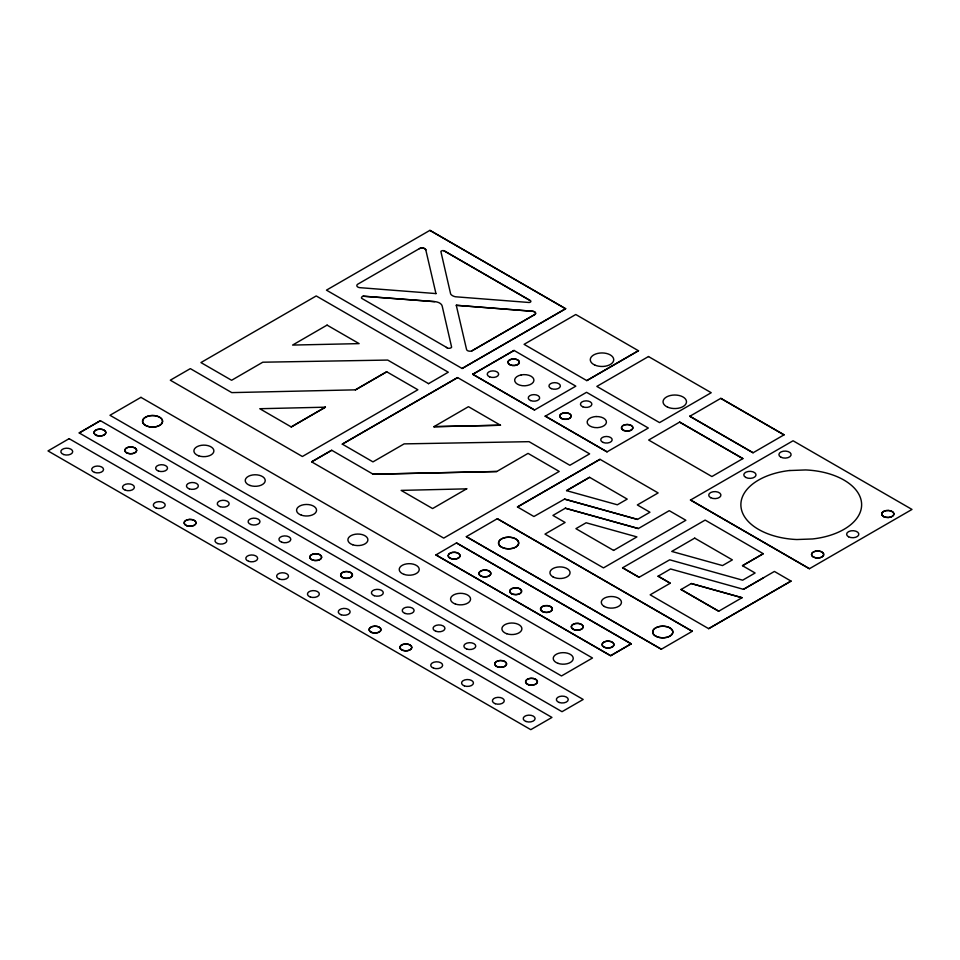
<?xml version="1.0" encoding="UTF-8"?>
<svg xmlns="http://www.w3.org/2000/svg" width="960" height="960" viewBox="0 0 960 960"><rect width="100%" height="100%" fill="white"/><g stroke="black" fill="none" stroke-linecap="round" stroke-linejoin="round"><path stroke-width="1.44" d="M69.18 438.636L48 450.924L530.784 729.66L551.964 717.432L69.18 438.696M79.224 432.9L100.404 420.672L583.188 699.468L562.02 711.696L79.224 432.96L100.404 420.672M429.936 230.4L565.608 308.736L429.936 230.34L326.448 290.148L462.12 368.484L565.608 308.736L462.12 368.484M435.972 293.64L425.796 249.9A3.792 2.196 0 0 0 423.252 248.112A3.792 2.196 0 0 0 419.352 248.64L357.588 284.292A3.66 2.112 0 0 0 359.544 287.64L435.972 293.58M327.108 325.08L292.584 345.072L359.124 343.62L327.108 325.14M291.24 426.948L325.38 407.184L291.24 426.948L259.776 408.72L325.38 407.184M355.416 389.904L386.712 371.772L417.876 389.76L302.376 456.504L170.304 380.196L190.332 368.628L231.768 392.616L355.416 389.844L386.712 371.772M471.852 350.88L535.26 314.208A3.648 2.112 0 0 0 532.452 311.22L456.276 305.292L532.452 311.28A3.648 2.112 0 0 1 535.26 314.268L471.852 350.88A3.384 1.956 0 0 1 466.572 349.524L456.276 305.292M428.508 383.688L448.296 372.204L316.224 295.944L200.94 362.568L231.612 380.28L262.788 362.208L387.72 360.072L428.508 383.628M311.652 461.808L331.692 450.24L373.128 474.216L496.764 471.504L528.06 453.384L559.224 471.432L443.724 538.116L311.652 461.868L331.692 450.3M342.288 444.18L457.572 377.556L589.644 453.864L569.856 465.288L529.068 441.672L404.136 443.88L372.96 461.88L342.288 444.12L457.572 377.616M472.764 374.28L514.056 350.436L575.82 386.16L534.528 410.004L472.764 374.28L534.528 410.004M472.764 374.34L514.056 350.436M433.932 426.684L468.456 406.68L500.472 425.232L433.932 426.684L500.472 425.232M586.776 380.604L638.472 350.7L586.776 380.604L524.088 344.34L575.772 314.508L638.472 350.76M545.268 416.196L586.56 392.304L648.324 428.028L607.044 451.86L545.268 416.136L607.044 451.86M517.452 507.012L599.976 459.3L658.14 492.936L637.332 504.948L649.956 512.232L637.476 519.42L564.54 499.104L533.916 516.516L517.452 506.94L599.976 459.36M692.328 631.272L661.332 649.236L466.332 536.652L497.328 518.688L692.328 631.332L497.328 518.748M435.936 554.916L456.504 542.928L631.212 643.788L610.644 655.788L435.936 554.916L610.644 655.668L631.212 643.788M679.644 422.1L648.672 440.04L711.9 476.544L742.872 458.604L679.644 422.1L742.872 458.604M689.844 416.268L720.816 398.328L784.056 434.832L753.072 452.772L689.844 416.268L753.072 452.772M566.58 490.596L589.584 477.312L627.216 499.104L617.352 504.792L566.58 490.656L589.584 477.312M565.392 508.176L552.924 515.436L565.116 522.48L544.98 534.108L603.492 567.888L685.872 520.272L669.252 510.672L638.34 528.552L565.392 508.236L638.34 528.552M690.492 500.052L793.068 440.772L912 509.436L809.424 568.716L690.492 499.992L809.424 568.716M613.548 550.452L636.9 536.904L586.128 522.768L575.916 528.66L613.548 550.38M622.608 567.78L705.144 520.08L763.296 553.716L742.5 565.716L755.112 573L742.644 580.188L669.696 559.812L639.072 577.284L622.608 567.78L639.072 577.284M694.74 538.092L671.748 551.436L722.52 565.572L732.372 559.884L694.74 538.152M658.08 576.216L670.56 568.956L743.496 589.332L774.408 571.44L791.04 581.1L708.648 628.668L650.148 594.828L670.284 583.2L658.08 576.156L670.284 583.26M681.084 589.5L691.296 583.536L742.068 597.684L718.716 611.22L681.084 589.5L718.716 611.22M742.5 565.656L763.296 553.656M763.464 577.824L743.496 589.332M708.648 628.668L791.04 581.04M363.096 296.16L434.652 301.608A8.784 5.064 0 0 1 442.176 306.012L451.632 347.208A2.844 1.644 0 0 1 448.02 348.24L361.584 298.284A3.096 1.788 0 0 1 363.096 296.22L434.652 301.668M521.196 374.976L523.656 374.628A9.648 5.568 0 0 1 533.748 379.104A9.648 5.568 0 0 1 527.4 385.464L524.928 385.812A9.648 5.568 0 0 1 514.836 381.276A9.648 5.568 0 0 1 521.196 374.916M789.924 470.532L805.656 469.944A60.372 34.86 0 0 1 861.528 502.704A60.372 34.86 0 0 1 812.568 538.956L796.836 539.532A60.372 34.86 0 0 1 740.976 506.724A60.372 34.86 0 0 1 789.924 470.472M373.128 474.216L496.764 471.504M564.54 499.104L637.476 519.42M742.068 597.744L691.296 583.536M444.204 250.872L443.688 250.668A2.22 1.284 0 0 0 440.868 251.472L450.648 294A8.088 4.668 0 0 0 455.46 296.772L528.78 302.472A1.848 1.068 0 0 0 530.688 301.824A1.848 1.068 0 0 0 530.34 300.6L444.204 250.812M447.36 347.988L446.376 347.412M720.816 398.388L784.056 434.892M444 250.812L530.34 300.66M661.332 649.236L466.332 536.652M631.212 643.908L456.504 542.928M425.796 249.9L425.796 249.96A3.792 2.196 0 0 0 423.252 248.172A3.792 2.196 0 0 0 419.352 248.7L419.352 248.7M140.988 397.32L109.98 415.284L561.492 675.96L592.5 658.008L140.988 397.38M648.528 356.508L596.844 386.412L659.544 422.616L711.228 392.712L648.528 356.568M466.728 488.784L432.6 508.56L401.124 490.392L466.728 488.844M596.172 416.496L593.7 416.844A9.648 5.568 0 0 0 587.34 423.204A9.648 5.568 0 0 0 597.432 427.668L599.904 427.32A9.648 5.568 0 0 0 606.264 421.02A9.648 5.568 0 0 0 596.172 416.556M63.684 454.548A5.94 3.432 0 0 0 72.72 451.704A5.94 3.432 0 0 0 63.936 448.608A5.94 3.432 0 0 0 63.684 454.548M94.512 472.404A5.94 3.432 0 0 0 103.548 469.56A5.94 3.432 0 0 0 94.764 466.464A5.94 3.432 0 0 0 94.512 472.404M125.34 490.2A5.94 3.432 0 0 0 134.376 487.356A5.94 3.432 0 0 0 125.592 484.26A5.94 3.432 0 0 0 125.34 490.2M156.168 507.996A5.94 3.432 0 0 0 165.204 505.152A5.94 3.432 0 0 0 156.408 502.056A5.94 3.432 0 0 0 156.168 507.996M186.984 525.792A5.94 3.432 0 0 0 196.02 522.948A5.94 3.432 0 0 0 187.236 519.792A5.94 3.432 0 0 0 186.984 525.732A5.94 3.432 0 0 0 196.02 522.888A5.94 3.432 0 0 0 187.236 519.852A5.94 3.432 0 0 0 186.984 525.792M217.812 543.588A5.94 3.432 0 0 0 226.848 540.744A5.94 3.432 0 0 0 218.064 537.648A5.94 3.432 0 0 0 217.812 543.588M248.64 561.324A5.94 3.432 0 0 0 257.676 558.48A5.94 3.432 0 0 0 248.892 555.384A5.94 3.432 0 0 0 248.64 561.324M279.468 579.12A5.94 3.432 0 0 0 288.504 576.276A5.94 3.432 0 0 0 279.708 573.18A5.94 3.432 0 0 0 279.468 579.12M310.284 596.976A5.94 3.432 0 0 0 319.332 594.132A5.94 3.432 0 0 0 310.536 591.036A5.94 3.432 0 0 0 310.284 596.976M341.112 614.772A5.94 3.432 0 0 0 350.148 611.928A5.94 3.432 0 0 0 341.364 608.832A5.94 3.432 0 0 0 341.112 614.772M371.94 632.568A5.94 3.432 0 0 0 380.976 629.724A5.94 3.432 0 0 0 372.192 626.568A5.94 3.432 0 0 0 371.94 632.508A5.94 3.432 0 0 0 380.976 629.664A5.94 3.432 0 0 0 372.192 626.628A5.94 3.432 0 0 0 371.94 632.568M402.768 650.376A5.94 3.432 0 0 0 411.804 647.52A5.94 3.432 0 0 0 403.008 644.424A5.94 3.432 0 0 0 402.768 650.304A5.94 3.432 0 0 0 411.804 647.46A5.94 3.432 0 0 0 403.008 644.364A5.94 3.432 0 0 0 402.768 650.376M433.584 668.172A5.94 3.432 0 0 0 442.632 665.316A5.94 3.432 0 0 0 433.836 662.22A5.94 3.432 0 0 0 433.584 668.172M464.412 685.908A5.94 3.432 0 0 0 473.448 683.052A5.94 3.432 0 0 0 464.664 679.956A5.94 3.432 0 0 0 464.412 685.908M495.24 703.704A5.94 3.432 0 0 0 504.276 700.848A5.94 3.432 0 0 0 495.492 697.764A5.94 3.432 0 0 0 495.24 703.704M526.068 721.5A5.94 3.432 0 0 0 535.104 718.656A5.94 3.432 0 0 0 526.308 715.56A5.94 3.432 0 0 0 526.068 721.5M189.312 488.868A5.94 3.432 0 0 0 198.348 486.012A5.94 3.432 0 0 0 189.552 482.916A5.94 3.432 0 0 0 189.312 488.868M158.484 471.06A5.94 3.432 0 0 0 167.52 468.216A5.94 3.432 0 0 0 158.736 465.12A5.94 3.432 0 0 0 158.484 471.06M127.656 453.264A5.94 3.432 0 0 0 136.692 450.42A5.94 3.432 0 0 0 127.908 447.324A5.94 3.432 0 0 0 127.656 453.264A5.94 3.432 0 0 0 136.692 450.48A5.94 3.432 0 0 0 127.908 447.384A5.94 3.432 0 0 0 127.656 453.336M96.828 435.468A5.94 3.432 0 0 0 105.864 432.624A5.94 3.432 0 0 0 97.08 429.528A5.94 3.432 0 0 0 96.828 435.468M497.556 666.828A5.94 3.432 0 0 0 506.592 663.984A5.94 3.432 0 0 0 497.808 660.888A5.94 3.432 0 0 0 497.556 666.828A5.94 3.432 0 0 0 506.592 664.044A5.94 3.432 0 0 0 497.808 660.948A5.94 3.432 0 0 0 497.556 666.888M220.128 506.664A5.94 3.432 0 0 0 229.164 503.808A5.94 3.432 0 0 0 220.38 500.712A5.94 3.432 0 0 0 220.128 506.664M250.956 524.52A5.94 3.432 0 0 0 259.992 521.676A5.94 3.432 0 0 0 251.208 518.58A5.94 3.432 0 0 0 250.956 524.52M281.784 542.256A5.94 3.432 0 0 0 290.82 539.412A5.94 3.432 0 0 0 282.036 536.316A5.94 3.432 0 0 0 281.784 542.256M312.612 560.052A5.94 3.432 0 0 0 321.648 557.208A5.94 3.432 0 0 0 312.852 554.112A5.94 3.432 0 0 0 312.612 560.052A5.94 3.432 0 0 0 321.648 557.268A5.94 3.432 0 0 0 312.852 554.172A5.94 3.432 0 0 0 312.612 560.112M343.428 577.848A5.94 3.432 0 0 0 352.464 575.004A5.94 3.432 0 0 0 343.68 571.908A5.94 3.432 0 0 0 343.428 577.848M374.256 595.704A5.94 3.432 0 0 0 383.292 592.86A5.94 3.432 0 0 0 374.508 589.764A5.94 3.432 0 0 0 374.256 595.704M405.084 613.44A5.94 3.432 0 0 0 414.12 610.596A5.94 3.432 0 0 0 405.336 607.5A5.94 3.432 0 0 0 405.084 613.44M435.912 631.296A5.94 3.432 0 0 0 444.948 628.452A5.94 3.432 0 0 0 436.152 625.356A5.94 3.432 0 0 0 435.912 631.296M466.728 649.032A5.94 3.432 0 0 0 475.764 646.188A5.94 3.432 0 0 0 466.98 643.092A5.94 3.432 0 0 0 466.728 649.032M528.384 684.624A5.94 3.432 0 0 0 537.42 681.78A5.94 3.432 0 0 0 528.636 678.684A5.94 3.432 0 0 0 528.384 684.624M559.212 702.48A5.94 3.432 0 0 0 568.248 699.636A5.94 3.432 0 0 0 559.452 696.54A5.94 3.432 0 0 0 559.212 702.48M558.048 663.36A9.996 5.772 0 0 0 573.228 658.548A9.996 5.772 0 0 0 558.42 653.364A9.996 5.772 0 0 0 558.048 663.36M449.928 558.096A5.964 3.444 0 0 0 459.888 556.524A5.964 3.444 0 0 0 452.544 552.324A5.964 3.444 0 0 0 449.928 558.096A5.964 3.444 0 0 0 459.888 556.644A5.964 3.444 0 0 0 452.544 552.456A5.964 3.444 0 0 0 449.928 558.216M480.708 575.868A5.964 3.444 0 0 0 490.668 574.284A5.964 3.444 0 0 0 483.324 570.096A5.964 3.444 0 0 0 480.708 575.868M511.488 593.628A5.964 3.444 0 0 0 521.436 592.056A5.964 3.444 0 0 0 514.104 587.868A5.964 3.444 0 0 0 511.488 593.628A5.964 3.444 0 0 0 521.436 592.176A5.964 3.444 0 0 0 514.104 587.988A5.964 3.444 0 0 0 511.488 593.76M542.268 611.4A5.964 3.444 0 0 0 552.216 609.828A5.964 3.444 0 0 0 544.884 605.64A5.964 3.444 0 0 0 542.268 611.4M573.048 629.172A5.964 3.444 0 0 0 582.996 627.6A5.964 3.444 0 0 0 575.664 623.412A5.964 3.444 0 0 0 573.048 629.172M603.816 646.944A5.964 3.444 0 0 0 613.776 645.372A5.964 3.444 0 0 0 606.444 641.184A5.964 3.444 0 0 0 603.816 646.944M501.576 547.14A10.068 5.808 0 0 0 518.364 544.428A10.068 5.808 0 0 0 505.896 537.396A10.068 5.808 0 0 0 501.576 547.14A10.068 5.808 0 0 0 518.364 544.488A10.068 5.808 0 0 0 505.896 537.456A10.068 5.808 0 0 0 501.576 547.2M552.96 576.864A10.068 5.808 0 0 0 569.748 574.152A10.068 5.808 0 0 0 557.28 567.12A10.068 5.808 0 0 0 552.96 576.864M604.344 606.48A10.068 5.808 0 0 0 621.132 603.756A10.068 5.808 0 0 0 608.664 596.724A10.068 5.808 0 0 0 604.344 606.48M655.728 636.144A10.068 5.808 0 0 0 672.516 633.432A10.068 5.808 0 0 0 660.048 626.388A10.068 5.808 0 0 0 655.728 636.144A10.068 5.808 0 0 0 672.516 633.492A10.068 5.808 0 0 0 660.048 626.448A10.068 5.808 0 0 0 655.728 636.204M780.828 457.152A6.096 3.516 0 0 0 790.944 455.412A6.096 3.516 0 0 0 783.252 451.224A6.096 3.516 0 0 0 780.828 457.152M745.728 477.42A6.096 3.516 0 0 0 755.844 475.668A6.096 3.516 0 0 0 748.164 471.48A6.096 3.516 0 0 0 745.728 477.42M710.64 497.676A6.096 3.516 0 0 0 720.756 495.924A6.096 3.516 0 0 0 713.076 491.748A6.096 3.516 0 0 0 710.64 497.676M883.632 516.516A6.096 3.516 0 0 0 893.748 514.764A6.096 3.516 0 0 0 886.068 510.576A6.096 3.516 0 0 0 883.632 516.516M848.544 536.772A6.096 3.516 0 0 0 858.66 535.02A6.096 3.516 0 0 0 850.968 530.844A6.096 3.516 0 0 0 848.544 536.772M813.444 557.028A6.096 3.516 0 0 0 823.56 555.288A6.096 3.516 0 0 0 815.88 551.1A6.096 3.516 0 0 0 813.444 557.028A6.096 3.516 0 0 0 823.56 555.348A6.096 3.516 0 0 0 815.88 551.16A6.096 3.516 0 0 0 813.444 557.1M594.756 365.028A11.724 6.768 0 0 0 613.608 360.684A11.724 6.768 0 0 0 597.66 353.424A11.724 6.768 0 0 0 594.756 365.028M667.512 407.1A11.724 6.768 0 0 0 686.376 402.756A11.724 6.768 0 0 0 670.428 395.496A11.724 6.768 0 0 0 667.512 407.1M551.328 388.62A5.7 3.288 0 0 0 560.34 386.292A5.7 3.288 0 0 0 552.336 382.944A5.7 3.288 0 0 0 551.328 388.62M530.616 400.572A5.7 3.288 0 0 0 539.628 398.244A5.7 3.288 0 0 0 531.624 394.908A5.7 3.288 0 0 0 530.616 400.572M510.324 364.944A5.7 3.288 0 0 0 519.336 362.616A5.7 3.288 0 0 0 511.332 359.22A5.7 3.288 0 0 0 510.324 364.884A5.7 3.288 0 0 0 519.336 362.556A5.7 3.288 0 0 0 511.332 359.28A5.7 3.288 0 0 0 510.324 364.944M489.612 376.848A5.7 3.288 0 0 0 498.624 374.508A5.7 3.288 0 0 0 490.62 371.172A5.7 3.288 0 0 0 489.612 376.848M582.828 406.812A5.7 3.288 0 0 0 591.84 404.484A5.7 3.288 0 0 0 583.836 401.136A5.7 3.288 0 0 0 582.828 406.812M562.128 418.764A5.7 3.288 0 0 0 571.14 416.436A5.7 3.288 0 0 0 563.136 413.028A5.7 3.288 0 0 0 562.128 418.704A5.7 3.288 0 0 0 571.14 416.376A5.7 3.288 0 0 0 563.136 413.088A5.7 3.288 0 0 0 562.128 418.764M623.832 430.488A5.7 3.288 0 0 0 632.844 428.148A5.7 3.288 0 0 0 624.84 424.752A5.7 3.288 0 0 0 623.832 430.428A5.7 3.288 0 0 0 632.844 428.088A5.7 3.288 0 0 0 624.84 424.812A5.7 3.288 0 0 0 623.832 430.488M603.12 442.44A5.7 3.288 0 0 0 612.144 440.1A5.7 3.288 0 0 0 604.128 436.764A5.7 3.288 0 0 0 603.12 442.44M147.372 426.264A9.996 5.772 0 0 0 162.564 421.452A9.996 5.772 0 0 0 147.756 416.268A9.996 5.772 0 0 0 147.372 426.204A9.996 5.772 0 0 0 162.564 421.392A9.996 5.772 0 0 0 147.756 416.208A9.996 5.772 0 0 0 147.372 426.264M198.708 455.832A9.996 5.772 0 0 0 213.888 451.032A9.996 5.772 0 0 0 199.092 445.836A9.996 5.772 0 0 0 198.708 455.832M250.044 485.472A9.996 5.772 0 0 0 265.224 480.66A9.996 5.772 0 0 0 250.428 475.476A9.996 5.772 0 0 0 250.044 485.472M301.38 515.172A9.996 5.772 0 0 0 316.56 510.36A9.996 5.772 0 0 0 301.752 505.176A9.996 5.772 0 0 0 301.38 515.172M352.716 544.752A9.996 5.772 0 0 0 367.896 539.94A9.996 5.772 0 0 0 353.088 534.756A9.996 5.772 0 0 0 352.716 544.752M404.04 574.38A9.996 5.772 0 0 0 419.232 569.58A9.996 5.772 0 0 0 404.424 564.384A9.996 5.772 0 0 0 404.04 574.38M455.376 604.02A9.996 5.772 0 0 0 470.556 599.22A9.996 5.772 0 0 0 455.76 594.024A9.996 5.772 0 0 0 455.376 604.02M506.712 633.72A9.996 5.772 0 0 0 521.892 628.908A9.996 5.772 0 0 0 507.096 623.724A9.996 5.772 0 0 0 506.712 633.72M96.828 435.528A5.94 3.432 0 0 0 105.864 432.684A5.94 3.432 0 0 0 97.08 429.588A5.94 3.432 0 0 0 96.828 435.528M343.428 577.908A5.94 3.432 0 0 0 352.464 575.064A5.94 3.432 0 0 0 343.68 571.968A5.94 3.432 0 0 0 343.428 577.908M528.384 684.684A5.94 3.432 0 0 0 537.42 681.84A5.94 3.432 0 0 0 528.636 678.744A5.94 3.432 0 0 0 528.384 684.684M480.708 575.988A5.964 3.444 0 0 0 490.668 574.416A5.964 3.444 0 0 0 483.324 570.216A5.964 3.444 0 0 0 480.708 575.988M542.268 611.52A5.964 3.444 0 0 0 552.216 609.948A5.964 3.444 0 0 0 544.884 605.76A5.964 3.444 0 0 0 542.268 611.52M573.048 629.292A5.964 3.444 0 0 0 582.996 627.72A5.964 3.444 0 0 0 575.664 623.532A5.964 3.444 0 0 0 573.048 629.292M603.816 647.064A5.964 3.444 0 0 0 613.776 645.492A5.964 3.444 0 0 0 606.444 641.304A5.964 3.444 0 0 0 603.816 647.064M883.632 516.576A6.096 3.516 0 0 0 893.748 514.824A6.096 3.516 0 0 0 886.068 510.636A6.096 3.516 0 0 0 883.632 516.576"/></g></svg>
